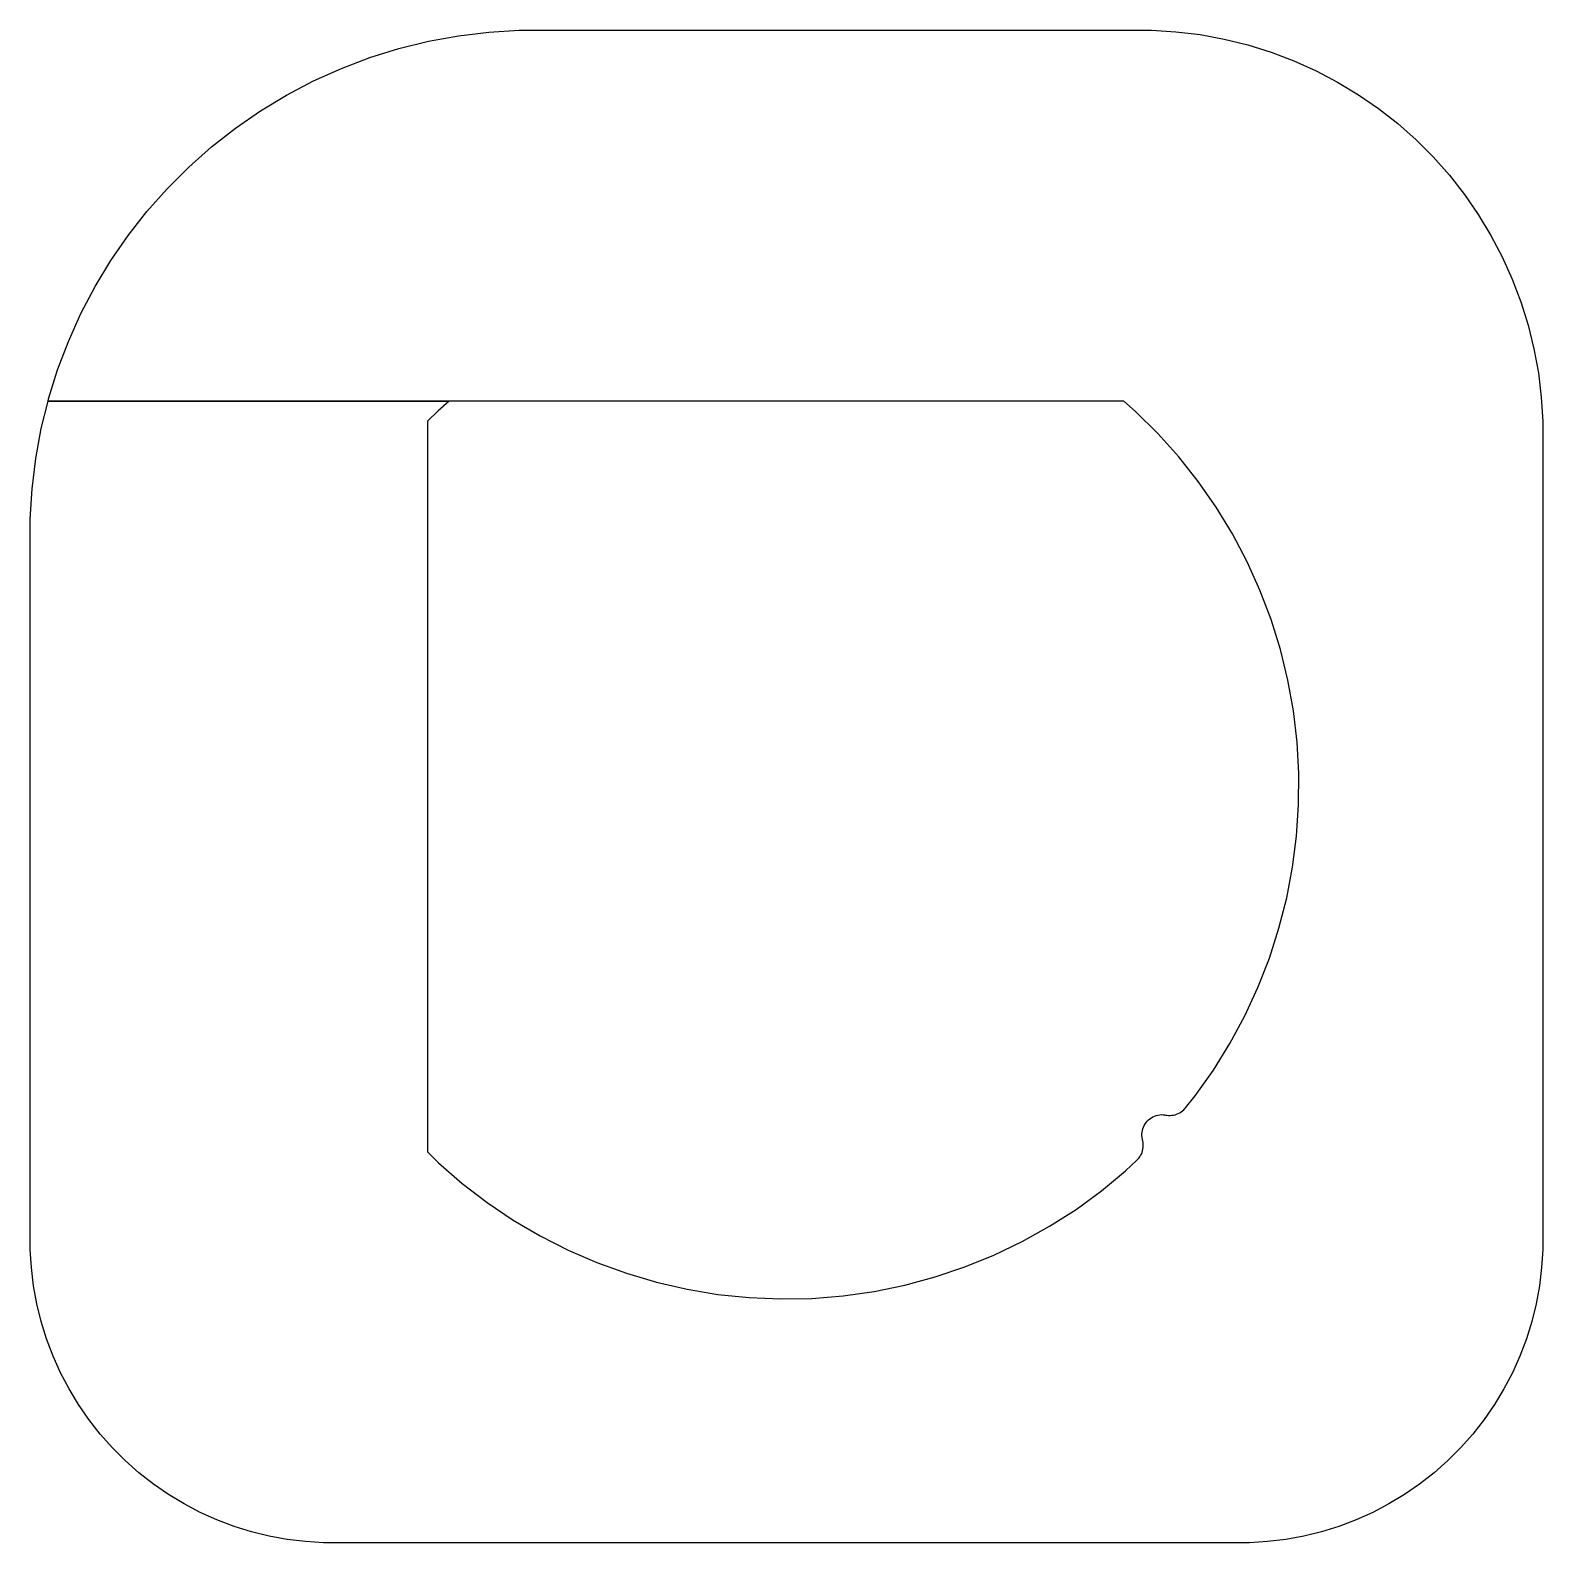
# Model space of a CAD drawing. Extents: x -37.5 to 37.5, y -37.5 to 37.5.
import ezdxf

# ---------------------------------------------------------------- set-up
doc = ezdxf.new("R2010")
doc.units = 0
doc.layers.add('L0D0_0', color=1, linetype='CONTINUOUS')

msp = doc.modelspace()

# ---------------------------------------------------------------- linework, layer by layer
at = {"layer": 'L0D0_0'}
msp.add_lwpolyline([(-22.953, -37.5), (-23.858, -37.445), (-24.758, -37.336), (-25.65, -37.173), (-26.53, -36.956), (-27.395, -36.686), (-28.243, -36.365), (-29.07, -35.992), (-29.872, -35.571), (-30.648, -35.102), (-31.394, -34.587), (-32.108, -34.028), (-32.786, -33.427), (-33.427, -32.786), (-34.028, -32.108), (-34.587, -31.394), (-35.102, -30.648), (-35.571, -29.872), (-35.992, -29.07), (-36.365, -28.243), (-36.686, -27.395), (-36.956, -26.53), (-37.173, -25.65), (-37.336, -24.758), (-37.445, -23.858), (-37.5, -22.953), (-37.5, 13.255), (-37.409, 14.764), (-37.227, 16.263), (-36.954, 17.749), (-36.618, 19.115), (-16.727, 19.115), (-17.28, 18.631), (-17.805, 18.115), (-17.805, -18.115), (-17.25, -18.66), (-16.076, -19.68), (-14.843, -20.627), (-13.553, -21.496), (-12.213, -22.285), (-10.827, -22.99), (-9.4, -23.609), (-7.939, -24.14), (-6.447, -24.58), (-4.931, -24.929), (-3.397, -25.184), (-1.851, -25.344), (-0.297, -25.41), (1.258, -25.381), (2.808, -25.256), (4.348, -25.037), (5.871, -24.724), (7.372, -24.319), (8.846, -23.822), (10.287, -23.237), (11.689, -22.564), (13.047, -21.807), (14.357, -20.968), (15.612, -20.05), (16.81, -19.058), (17.377, -18.526), (17.407, -18.497), (17.463, -18.436), (17.513, -18.369), (17.558, -18.299), (17.597, -18.225), (17.629, -18.149), (17.656, -18.07), (17.675, -17.988), (17.687, -17.906), (17.693, -17.823), (17.692, -17.74), (17.684, -17.657), (17.669, -17.575), (17.658, -17.535), (17.646, -17.492), (17.631, -17.405), (17.623, -17.318), (17.623, -17.23), (17.63, -17.142), (17.646, -17.055), (17.669, -16.97), (17.699, -16.887), (17.737, -16.807), (17.781, -16.731), (17.832, -16.659), (17.889, -16.592), (17.952, -16.53), (18.02, -16.474), (18.092, -16.424), (18.169, -16.381), (18.249, -16.344), (18.332, -16.315), (18.418, -16.293), (18.505, -16.279), (18.592, -16.272), (18.68, -16.274), (18.768, -16.282), (18.811, -16.291), (18.852, -16.299), (18.935, -16.308), (19.018, -16.309), (19.102, -16.304), (19.184, -16.293), (19.265, -16.274), (19.345, -16.248), (19.422, -16.217), (19.496, -16.178), (19.566, -16.134), (19.633, -16.084), (19.695, -16.029), (19.753, -15.969), (19.779, -15.936), (20.267, -15.331), (21.166, -14.062), (21.987, -12.741), (22.725, -11.372), (23.378, -9.961), (23.944, -8.512), (24.42, -7.032), (24.804, -5.525), (25.096, -3.998), (25.293, -2.455), (25.396, -0.903), (25.404, 0.652), (25.316, 2.205), (25.134, 3.749), (24.857, 5.279), (24.488, 6.79), (24.027, 8.275), (23.476, 9.729), (22.837, 11.147), (22.112, 12.523), (21.305, 13.852), (20.417, 15.129), (19.454, 16.35), (18.417, 17.509), (17.312, 18.603), (16.727, 19.115), (-36.618, 19.115), (-36.593, 19.216), (-36.143, 20.659), (-35.608, 22.071), (-34.987, 23.449), (-34.285, 24.787), (-33.504, 26.08), (-32.645, 27.323), (-31.714, 28.513), (-30.712, 29.644), (-29.644, 30.712), (-28.513, 31.714), (-27.323, 32.645), (-26.08, 33.504), (-24.787, 34.285), (-23.449, 34.987), (-22.071, 35.608), (-20.659, 36.143), (-19.216, 36.593), (-17.749, 36.954), (-16.263, 37.227), (-14.764, 37.409), (-13.255, 37.5), (18.104, 37.5), (19.311, 37.427), (20.511, 37.281), (21.7, 37.063), (22.873, 36.774), (24.027, 36.415), (25.157, 35.986), (26.259, 35.49), (27.33, 34.928), (28.364, 34.303), (29.359, 33.616), (30.31, 32.871), (31.215, 32.069), (32.069, 31.215), (32.871, 30.31), (33.616, 29.359), (34.303, 28.364), (34.928, 27.33), (35.49, 26.259), (35.986, 25.157), (36.415, 24.027), (36.774, 22.873), (37.063, 21.7), (37.281, 20.511), (37.427, 19.311), (37.5, 18.104), (37.5, -22.953), (37.445, -23.858), (37.336, -24.758), (37.173, -25.65), (36.956, -26.53), (36.686, -27.395), (36.365, -28.243), (35.992, -29.07), (35.571, -29.872), (35.102, -30.648), (34.587, -31.394), (34.028, -32.108), (33.427, -32.786), (32.786, -33.427), (32.108, -34.028), (31.394, -34.587), (30.648, -35.102), (29.872, -35.571), (29.07, -35.992), (28.243, -36.365), (27.395, -36.686), (26.53, -36.956), (25.65, -37.173), (24.758, -37.336), (23.858, -37.445), (22.953, -37.5)], close=True, dxfattribs=at)

doc.saveas('drawing.dxf')
